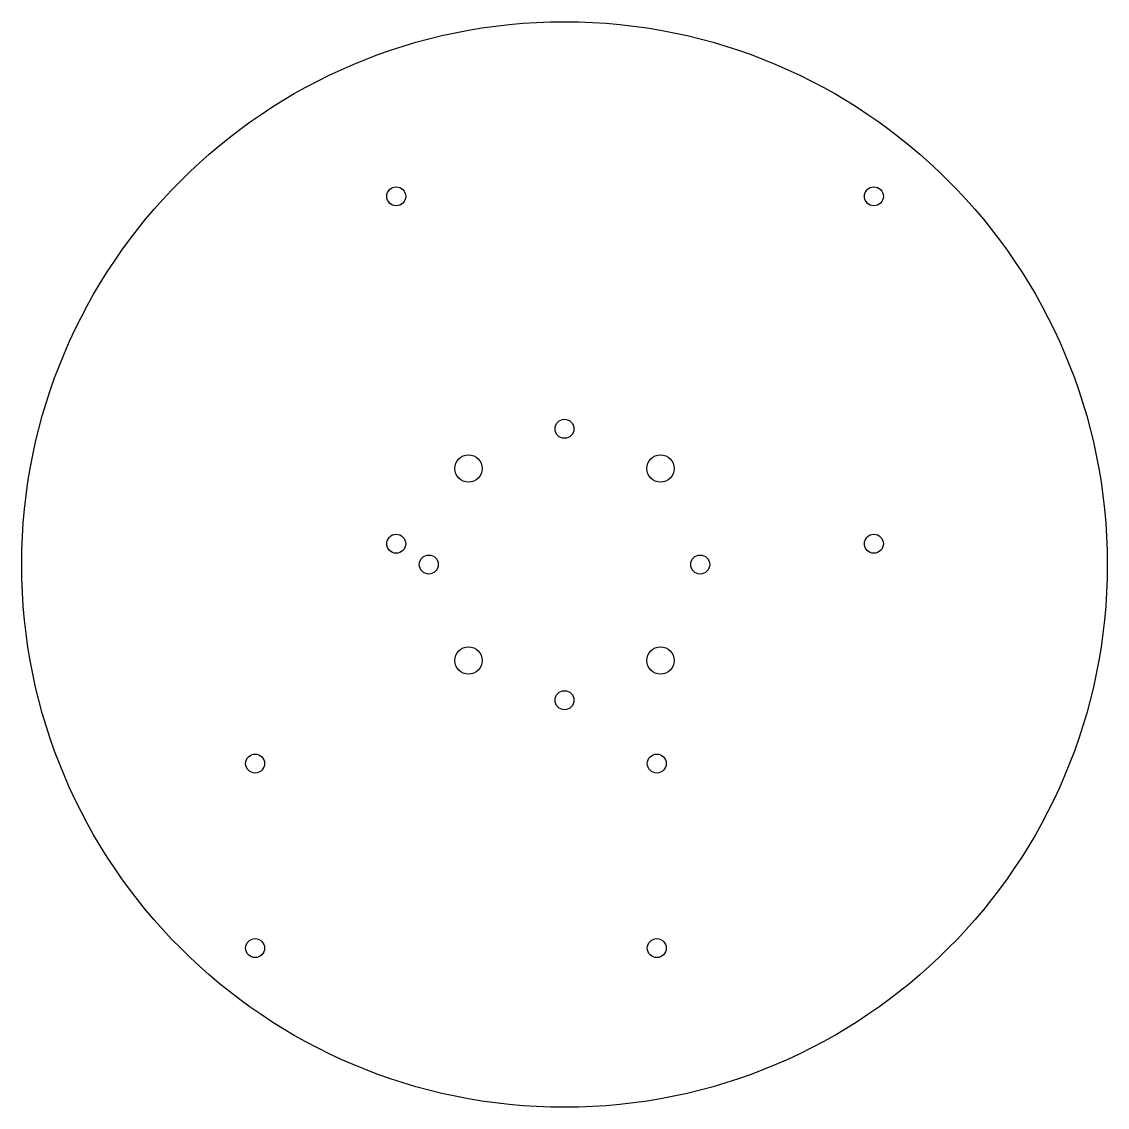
# Model space of a CAD drawing. Header units: millimetres. Extents: x -113 to 87, y -18 to 182.
import ezdxf

# ---------------------------------------------------------------- set-up
doc = ezdxf.new("R2010")
doc.units = ezdxf.units.MM
doc.layers.get('0').update_dxf_attribs({"linetype": 'CONTINUOUS'})

msp = doc.modelspace()

# ---------------------------------------------------------------- linework, layer by layer
for centre, radius in [((-13, 81.83), 100), ((-44, 149.66), 1.75), ((44, 149.66), 1.75), ((-13, 106.83), 1.75), ((-30.68, 99.51), 2.52), ((4.68, 99.51), 2.52), ((-44, 85.66), 1.75), ((44, 85.66), 1.75), ((-38, 81.83), 1.75), ((12, 81.83), 1.75), ((-30.68, 64.15), 2.52), ((4.68, 64.15), 2.52), ((-13, 56.83), 1.75), ((-70, 45.16), 1.75), ((4, 45.16), 1.75), ((-70, 11.16), 1.75), ((4, 11.16), 1.75)]:
    msp.add_circle(centre, radius)

doc.saveas('drawing.dxf')
